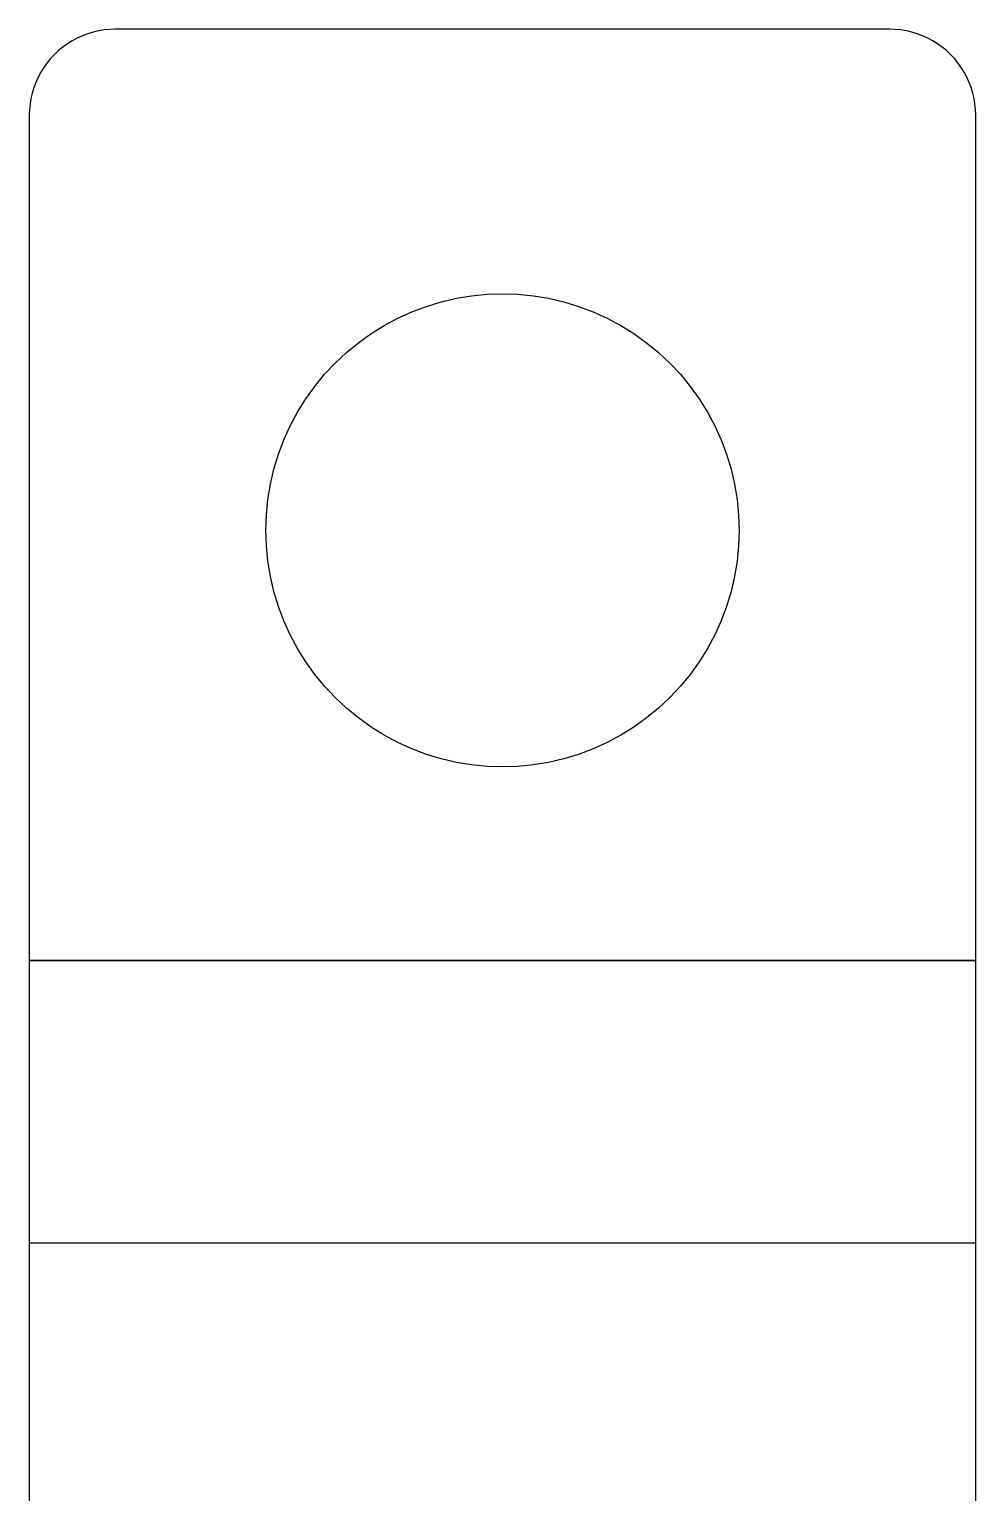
# Model space of a CAD drawing. Header units: metres. Extents: x 0 to 1120, y 0 to 254.
# Drawn here: x 0 to 11, y 20.42 to 37.44 of the extents above; entities that cross this region are included whole.
import ezdxf

# ---------------------------------------------------------------- set-up
doc = ezdxf.new("R2010")
doc.units = ezdxf.units.M

msp = doc.modelspace()

# ---------------------------------------------------------------- linework, layer by layer
at = {"layer": 'Component#9'}
for p, q in [((0.869, 37.429, 1.588), (0.805, 37.418, 1.588)), ((0.869, 37.429), (0.805, 37.418)), ((0.935, 37.435, 1.587), (0.869, 37.429, 1.588)), ((0.935, 37.435), (0.869, 37.429)), ((0.869, 37.429, 1.588), (0.869, 37.429)), ((1, 37.437, 1.587), (0.935, 37.435, 1.587)), ((1, 37.437), (0.935, 37.435)), ((0.935, 37.435, 1.587), (0.935, 37.435)), ((10, 37.437, 1.588), (1, 37.437, 1.587)), ((10, 37.437), (1, 37.437)), ((1, 37.437, 1.587), (1, 37.437)), ((10.065, 37.435, 1.588), (10, 37.437, 1.588)), ((10.065, 37.435), (10, 37.437)), ((10, 37.437, 1.588), (10, 37.437)), ((10.131, 37.429, 1.588), (10.065, 37.435, 1.588)), ((10.131, 37.429), (10.065, 37.435)), ((10.065, 37.435, 1.588), (10.065, 37.435)), ((10.195, 37.418, 1.587), (10.131, 37.429, 1.588)), ((10.195, 37.418), (10.131, 37.429)), ((10.131, 37.429, 1.588), (10.131, 37.429)), ((0.444, 37.269, 1.587), (0.391, 37.231, 1.588)), ((0.444, 37.269), (0.391, 37.231)), ((0.5, 37.303, 1.588), (0.444, 37.269, 1.587)), ((0.5, 37.303), (0.444, 37.269)), ((0.444, 37.269, 1.587), (0.444, 37.269)), ((0.558, 37.334, 1.587), (0.5, 37.303, 1.588)), ((0.558, 37.334), (0.5, 37.303)), ((0.5, 37.303, 1.588), (0.5, 37.303)), ((0.617, 37.361, 1.588), (0.558, 37.334, 1.587)), ((0.617, 37.361), (0.558, 37.334)), ((0.558, 37.334, 1.587), (0.558, 37.334)), ((0.679, 37.384, 1.588), (0.617, 37.361, 1.588)), ((0.679, 37.384), (0.617, 37.361)), ((0.617, 37.361, 1.588), (0.617, 37.361)), ((0.741, 37.403, 1.588), (0.679, 37.384, 1.588)), ((0.741, 37.403), (0.679, 37.384)), ((0.679, 37.384, 1.588), (0.679, 37.384)), ((0.805, 37.418, 1.588), (0.741, 37.403, 1.588)), ((0.805, 37.418), (0.741, 37.403)), ((0.741, 37.403, 1.588), (0.741, 37.403)), ((0.805, 37.418, 1.588), (0.805, 37.418)), ((10.259, 37.403, 1.588), (10.195, 37.418, 1.587)), ((10.195, 37.418, 1.587), (10.195, 37.418)), ((10.259, 37.403), (10.195, 37.418)), ((10.321, 37.384, 1.588), (10.259, 37.403, 1.588)), ((10.321, 37.384), (10.259, 37.403)), ((10.259, 37.403, 1.588), (10.259, 37.403)), ((10.383, 37.361, 1.587), (10.321, 37.384, 1.588)), ((10.321, 37.384, 1.588), (10.321, 37.384)), ((10.383, 37.361), (10.321, 37.384)), ((10.442, 37.334, 1.588), (10.383, 37.361, 1.587)), ((10.442, 37.334), (10.383, 37.361)), ((10.383, 37.361, 1.587), (10.383, 37.361)), ((10.5, 37.303, 1.588), (10.442, 37.334, 1.588)), ((10.5, 37.303), (10.442, 37.334)), ((10.442, 37.334, 1.588), (10.442, 37.334)), ((10.556, 37.269, 1.588), (10.5, 37.303, 1.588)), ((10.556, 37.269), (10.5, 37.303)), ((10.5, 37.303, 1.588), (10.5, 37.303)), ((10.609, 37.231, 1.587), (10.556, 37.269, 1.588)), ((10.609, 37.231), (10.556, 37.269)), ((10.556, 37.269, 1.588), (10.556, 37.269)), ((0.248, 37.097, 1.587), (0.207, 37.046, 1.587)), ((0.248, 37.097), (0.207, 37.046)), ((0.293, 37.144, 1.587), (0.248, 37.097, 1.587)), ((0.293, 37.144), (0.248, 37.097)), ((0.248, 37.097, 1.587), (0.248, 37.097)), ((0.341, 37.189, 1.588), (0.293, 37.144, 1.587)), ((0.341, 37.189), (0.293, 37.144)), ((0.293, 37.144, 1.587), (0.293, 37.144)), ((0.391, 37.231, 1.588), (0.341, 37.189, 1.588)), ((0.391, 37.231), (0.341, 37.189)), ((0.341, 37.189, 1.588), (0.341, 37.189)), ((0.391, 37.231, 1.588), (0.391, 37.231)), ((10.659, 37.189, 1.587), (10.609, 37.231, 1.587)), ((10.609, 37.231, 1.587), (10.609, 37.231)), ((10.659, 37.189), (10.609, 37.231)), ((10.707, 37.144, 1.588), (10.659, 37.189, 1.587)), ((10.707, 37.144), (10.659, 37.189)), ((10.659, 37.189, 1.587), (10.659, 37.189)), ((10.752, 37.097, 1.588), (10.707, 37.144, 1.588)), ((10.707, 37.144, 1.588), (10.707, 37.144)), ((10.752, 37.097), (10.707, 37.144)), ((10.793, 37.046, 1.588), (10.752, 37.097, 1.588)), ((10.752, 37.097, 1.588), (10.752, 37.097)), ((10.793, 37.046), (10.752, 37.097)), ((0.134, 36.937, 1.588), (0.103, 36.88, 1.587)), ((0.134, 36.937), (0.103, 36.88)), ((0.169, 36.993, 1.587), (0.134, 36.937, 1.588)), ((0.169, 36.993), (0.134, 36.937)), ((0.134, 36.937, 1.588), (0.134, 36.937)), ((0.207, 37.046, 1.587), (0.169, 36.993, 1.587)), ((0.207, 37.046), (0.169, 36.993)), ((0.169, 36.993, 1.587), (0.169, 36.993)), ((0.207, 37.046, 1.587), (0.207, 37.046)), ((10.831, 36.993, 1.588), (10.793, 37.046, 1.588)), ((10.831, 36.993), (10.793, 37.046)), ((10.793, 37.046, 1.588), (10.793, 37.046)), ((10.866, 36.937, 1.587), (10.831, 36.993, 1.588)), ((10.831, 36.993, 1.588), (10.831, 36.993)), ((10.866, 36.937), (10.831, 36.993)), ((10.897, 36.88, 1.588), (10.866, 36.937, 1.587)), ((10.897, 36.88), (10.866, 36.937)), ((10.866, 36.937, 1.587), (10.866, 36.937)), ((0.053, 36.759, 1.587), (0.034, 36.696, 1.588)), ((0.053, 36.759), (0.034, 36.696)), ((0.076, 36.82, 1.588), (0.053, 36.759, 1.587)), ((0.076, 36.82), (0.053, 36.759)), ((0.053, 36.759, 1.587), (0.053, 36.759)), ((0.103, 36.88, 1.587), (0.076, 36.82, 1.588)), ((0.103, 36.88), (0.076, 36.82)), ((0.076, 36.82, 1.588), (0.076, 36.82)), ((0.103, 36.88, 1.587), (0.103, 36.88)), ((10.924, 36.82, 1.588), (10.897, 36.88, 1.588)), ((10.897, 36.88, 1.588), (10.897, 36.88)), ((10.924, 36.82), (10.897, 36.88)), ((10.947, 36.759, 1.588), (10.924, 36.82, 1.588)), ((10.924, 36.82, 1.588), (10.924, 36.82)), ((10.947, 36.759), (10.924, 36.82)), ((10.966, 36.696, 1.588), (10.947, 36.759, 1.588)), ((10.966, 36.696), (10.947, 36.759)), ((10.947, 36.759, 1.588), (10.947, 36.759)), ((0.019, 36.632, 1.588), (0.009, 36.568, 1.588)), ((0.019, 36.632), (0.009, 36.568)), ((0.034, 36.696, 1.588), (0.019, 36.632, 1.588)), ((0.034, 36.696), (0.019, 36.632)), ((0.019, 36.632, 1.588), (0.019, 36.632)), ((0.034, 36.696, 1.588), (0.034, 36.696)), ((10.981, 36.632, 1.587), (10.966, 36.696, 1.588)), ((10.981, 36.632), (10.966, 36.696)), ((10.966, 36.696, 1.588), (10.966, 36.696)), ((10.991, 36.568, 1.588), (10.981, 36.632, 1.587)), ((10.981, 36.632, 1.587), (10.981, 36.632)), ((10.991, 36.568), (10.981, 36.632)), ((0.002, 36.503, 1.588), (0, 36.437, 1.588)), ((0.002, 36.503), (0, 36.437)), ((0, 36.437, 1.588), (0, 26.612, 1.588)), ((0, 36.437), (0, 26.612)), ((0, 36.437, 1.588), (0, 36.437)), ((0.009, 36.568, 1.588), (0.002, 36.503, 1.588)), ((0.009, 36.568), (0.002, 36.503)), ((0.002, 36.503, 1.588), (0.002, 36.503)), ((0.009, 36.568, 1.588), (0.009, 36.568)), ((10.998, 36.503, 1.588), (10.991, 36.568, 1.588)), ((10.998, 36.503), (10.991, 36.568)), ((10.991, 36.568, 1.588), (10.991, 36.568)), ((11, 36.437, 1.587), (10.998, 36.503, 1.588)), ((11, 36.437), (10.998, 36.503)), ((10.998, 36.503, 1.588), (10.998, 36.503)), ((11, 26.612, 1.587), (11, 36.437, 1.587)), ((11, 36.437), (11, 36.437, 1.587)), ((11, 26.612), (11, 36.437)), ((4.448, 34.153, 1.588), (4.616, 34.216, 1.587)), ((4.448, 34.153), (4.616, 34.216)), ((4.616, 34.216, 1.587), (4.788, 34.269, 1.588)), ((4.616, 34.216), (4.788, 34.269)), ((4.616, 34.216, 1.587), (4.616, 34.216)), ((4.788, 34.269, 1.588), (4.964, 34.31, 1.588)), ((4.788, 34.269), (4.964, 34.31)), ((4.788, 34.269, 1.588), (4.788, 34.269)), ((4.964, 34.31, 1.588), (5.141, 34.339, 1.588)), ((4.964, 34.31), (5.141, 34.339)), ((4.964, 34.31, 1.588), (4.964, 34.31)), ((5.141, 34.339, 1.588), (5.32, 34.357, 1.588)), ((5.141, 34.339), (5.32, 34.357)), ((5.141, 34.339, 1.588), (5.141, 34.339)), ((5.32, 34.357, 1.588), (5.5, 34.362, 1.588)), ((5.32, 34.357), (5.5, 34.362)), ((5.32, 34.357, 1.588), (5.32, 34.357)), ((5.5, 34.362, 1.588), (5.68, 34.357, 1.588)), ((5.5, 34.362, 1.588), (5.5, 34.362)), ((5.5, 34.362), (5.68, 34.357)), ((5.68, 34.357, 1.588), (5.859, 34.339, 1.587)), ((5.68, 34.357, 1.588), (5.68, 34.357)), ((5.68, 34.357), (5.859, 34.339)), ((5.859, 34.339, 1.587), (6.036, 34.31, 1.587)), ((5.859, 34.339, 1.587), (5.859, 34.339)), ((5.859, 34.339), (6.036, 34.31)), ((6.036, 34.31, 1.587), (6.212, 34.269, 1.588)), ((6.036, 34.31, 1.587), (6.036, 34.31)), ((6.036, 34.31), (6.212, 34.269)), ((6.212, 34.269, 1.588), (6.384, 34.216, 1.588)), ((6.212, 34.269, 1.588), (6.212, 34.269)), ((6.212, 34.269), (6.384, 34.216)), ((6.384, 34.216, 1.588), (6.552, 34.153, 1.587)), ((6.384, 34.216, 1.588), (6.384, 34.216)), ((6.384, 34.216), (6.552, 34.153)), ((4.125, 33.994, 1.588), (4.284, 34.079, 1.588)), ((4.125, 33.994), (4.284, 34.079)), ((4.284, 34.079, 1.588), (4.448, 34.153, 1.588)), ((4.284, 34.079), (4.448, 34.153)), ((4.284, 34.079, 1.588), (4.284, 34.079)), ((4.448, 34.153, 1.588), (4.448, 34.153)), ((6.552, 34.153, 1.587), (6.716, 34.079, 1.587)), ((6.552, 34.153, 1.587), (6.552, 34.153)), ((6.552, 34.153), (6.716, 34.079)), ((6.716, 34.079, 1.587), (6.875, 33.994, 1.587)), ((6.716, 34.079, 1.587), (6.716, 34.079)), ((6.716, 34.079), (6.875, 33.994)), ((3.826, 33.794, 1.588), (3.972, 33.899, 1.587)), ((3.826, 33.794), (3.972, 33.899)), ((3.972, 33.899, 1.587), (4.125, 33.994, 1.588)), ((3.972, 33.899), (4.125, 33.994)), ((3.972, 33.899, 1.587), (3.972, 33.899)), ((4.125, 33.994, 1.588), (4.125, 33.994)), ((6.875, 33.994, 1.587), (7.028, 33.899, 1.588)), ((6.875, 33.994, 1.587), (6.875, 33.994)), ((6.875, 33.994), (7.028, 33.899)), ((7.028, 33.899, 1.588), (7.174, 33.794, 1.587)), ((7.028, 33.899, 1.588), (7.028, 33.899)), ((7.028, 33.899), (7.174, 33.794)), ((3.687, 33.68, 1.587), (3.826, 33.794, 1.588)), ((3.687, 33.68), (3.826, 33.794)), ((3.826, 33.794, 1.588), (3.826, 33.794)), ((7.174, 33.794, 1.587), (7.313, 33.68, 1.588)), ((7.174, 33.794, 1.587), (7.174, 33.794)), ((7.174, 33.794), (7.313, 33.68)), ((3.432, 33.426, 1.588), (3.555, 33.557, 1.588)), ((3.432, 33.426), (3.555, 33.557)), ((3.555, 33.557, 1.588), (3.687, 33.68, 1.587)), ((3.555, 33.557), (3.687, 33.68)), ((3.555, 33.557, 1.588), (3.555, 33.557)), ((3.687, 33.68, 1.587), (3.687, 33.68)), ((7.313, 33.68, 1.588), (7.445, 33.557, 1.588)), ((7.313, 33.68, 1.588), (7.313, 33.68)), ((7.313, 33.68), (7.445, 33.557)), ((7.445, 33.557, 1.588), (7.568, 33.426, 1.588)), ((7.445, 33.557, 1.588), (7.445, 33.557)), ((7.445, 33.557), (7.568, 33.426)), ((3.318, 33.286, 1.588), (3.432, 33.426, 1.588)), ((3.318, 33.286), (3.432, 33.426)), ((3.432, 33.426, 1.588), (3.432, 33.426)), ((7.568, 33.426, 1.588), (7.682, 33.286, 1.588)), ((7.568, 33.426, 1.588), (7.568, 33.426)), ((7.568, 33.426), (7.682, 33.286)), ((3.213, 33.14, 1.588), (3.318, 33.286, 1.588)), ((3.213, 33.14), (3.318, 33.286)), ((3.318, 33.286, 1.588), (3.318, 33.286)), ((7.682, 33.286, 1.588), (7.787, 33.14, 1.587)), ((7.682, 33.286, 1.588), (7.682, 33.286)), ((7.682, 33.286), (7.787, 33.14)), ((3.118, 32.987, 1.588), (3.213, 33.14, 1.588)), ((3.118, 32.987), (3.213, 33.14)), ((3.213, 33.14, 1.588), (3.213, 33.14)), ((7.787, 33.14, 1.587), (7.882, 32.987, 1.587)), ((7.787, 33.14, 1.587), (7.787, 33.14)), ((7.787, 33.14), (7.882, 32.987)), ((3.034, 32.829, 1.588), (3.118, 32.987, 1.588)), ((3.034, 32.829), (3.118, 32.987)), ((3.118, 32.987), (3.118, 32.987, 1.588)), ((7.882, 32.987, 1.587), (7.966, 32.829, 1.587)), ((7.882, 32.987, 1.587), (7.882, 32.987)), ((7.882, 32.987), (7.966, 32.829)), ((2.959, 32.665), (3.034, 32.829)), ((2.959, 32.665, 1.588), (3.034, 32.829, 1.588)), ((3.034, 32.829, 1.588), (3.034, 32.829)), ((7.966, 32.829, 1.587), (8.041, 32.665, 1.587)), ((7.966, 32.829, 1.587), (7.966, 32.829)), ((7.966, 32.829), (8.041, 32.665)), ((2.844, 32.324), (2.896, 32.496)), ((2.844, 32.324, 1.588), (2.896, 32.496, 1.588)), ((2.896, 32.496), (2.959, 32.665)), ((2.896, 32.496, 1.588), (2.959, 32.665, 1.588)), ((2.896, 32.496, 1.588), (2.896, 32.496)), ((2.959, 32.665, 1.588), (2.959, 32.665)), ((8.041, 32.665, 1.587), (8.104, 32.496, 1.588)), ((8.041, 32.665, 1.587), (8.041, 32.665)), ((8.041, 32.665), (8.104, 32.496)), ((8.104, 32.496, 1.588), (8.156, 32.324, 1.588)), ((8.104, 32.496), (8.156, 32.324)), ((8.104, 32.496, 1.588), (8.104, 32.496)), ((2.803, 32.149), (2.844, 32.324)), ((2.803, 32.149, 1.588), (2.844, 32.324, 1.588)), ((2.844, 32.324, 1.588), (2.844, 32.324)), ((8.156, 32.324, 1.588), (8.197, 32.149, 1.587)), ((8.156, 32.324), (8.197, 32.149)), ((8.156, 32.324, 1.588), (8.156, 32.324)), ((2.774, 31.971, 1.587), (2.803, 32.149, 1.588)), ((2.774, 31.971), (2.803, 32.149)), ((2.803, 32.149, 1.588), (2.803, 32.149)), ((8.197, 32.149, 1.587), (8.226, 31.971, 1.588)), ((8.197, 32.149), (8.226, 31.971)), ((8.197, 32.149, 1.587), (8.197, 32.149)), ((2.756, 31.792), (2.774, 31.971)), ((2.756, 31.792, 1.588), (2.774, 31.971, 1.587)), ((2.774, 31.971, 1.587), (2.774, 31.971)), ((8.226, 31.971, 1.588), (8.244, 31.792, 1.588)), ((8.226, 31.971), (8.244, 31.792)), ((8.226, 31.971, 1.588), (8.226, 31.971)), ((2.75, 31.612, 1.587), (2.756, 31.792, 1.588)), ((2.75, 31.612), (2.756, 31.792)), ((2.756, 31.792, 1.588), (2.756, 31.792)), ((8.244, 31.792, 1.588), (8.25, 31.612, 1.588)), ((8.244, 31.792), (8.25, 31.612)), ((8.244, 31.792, 1.588), (8.244, 31.792)), ((2.756, 31.433), (2.75, 31.612)), ((2.756, 31.433, 1.588), (2.75, 31.612, 1.587)), ((2.75, 31.612, 1.587), (2.75, 31.612)), ((8.25, 31.612, 1.588), (8.244, 31.433, 1.588)), ((8.25, 31.612), (8.244, 31.433)), ((8.25, 31.612, 1.588), (8.25, 31.612)), ((2.774, 31.253, 1.587), (2.756, 31.433, 1.588)), ((2.774, 31.253), (2.756, 31.433)), ((2.756, 31.433, 1.588), (2.756, 31.433)), ((8.244, 31.433, 1.588), (8.226, 31.253, 1.588)), ((8.244, 31.433), (8.226, 31.253)), ((8.244, 31.433, 1.588), (8.244, 31.433)), ((2.803, 31.076, 1.588), (2.774, 31.253, 1.587)), ((2.803, 31.076), (2.774, 31.253)), ((2.774, 31.253, 1.587), (2.774, 31.253)), ((8.226, 31.253, 1.588), (8.197, 31.076, 1.587)), ((8.226, 31.253), (8.197, 31.076)), ((8.226, 31.253, 1.588), (8.226, 31.253)), ((2.844, 30.901, 1.588), (2.803, 31.076, 1.588)), ((2.844, 30.901), (2.803, 31.076)), ((2.803, 31.076, 1.588), (2.803, 31.076)), ((8.197, 31.076, 1.587), (8.156, 30.901, 1.588)), ((8.197, 31.076), (8.156, 30.901)), ((8.197, 31.076, 1.587), (8.197, 31.076)), ((2.896, 30.728, 1.588), (2.844, 30.901, 1.588)), ((2.896, 30.728), (2.844, 30.901)), ((2.844, 30.901, 1.588), (2.844, 30.901)), ((8.156, 30.901, 1.588), (8.104, 30.728, 1.588)), ((8.156, 30.901), (8.104, 30.728)), ((8.156, 30.901, 1.588), (8.156, 30.901)), ((2.959, 30.56, 1.588), (2.896, 30.728, 1.588)), ((2.959, 30.56), (2.896, 30.728)), ((2.896, 30.728, 1.588), (2.896, 30.728)), ((8.104, 30.728, 1.588), (8.041, 30.56, 1.587)), ((8.104, 30.728), (8.041, 30.56)), ((8.104, 30.728, 1.588), (8.104, 30.728)), ((3.034, 30.396, 1.588), (2.959, 30.56, 1.588)), ((3.034, 30.396), (2.959, 30.56)), ((2.959, 30.56, 1.588), (2.959, 30.56)), ((8.041, 30.56, 1.587), (7.966, 30.396, 1.587)), ((8.041, 30.56), (7.966, 30.396)), ((8.041, 30.56, 1.587), (8.041, 30.56)), ((3.118, 30.237, 1.588), (3.034, 30.396, 1.588)), ((3.118, 30.237), (3.034, 30.396)), ((3.034, 30.396, 1.588), (3.034, 30.396)), ((7.966, 30.396, 1.587), (7.882, 30.237, 1.587)), ((7.966, 30.396), (7.882, 30.237)), ((7.966, 30.396, 1.587), (7.966, 30.396)), ((3.213, 30.085, 1.588), (3.118, 30.237, 1.588)), ((3.213, 30.085), (3.118, 30.237)), ((3.118, 30.237, 1.588), (3.118, 30.237)), ((7.882, 30.237, 1.587), (7.787, 30.085, 1.587)), ((7.882, 30.237), (7.787, 30.085)), ((7.882, 30.237, 1.587), (7.882, 30.237)), ((3.318, 29.938, 1.588), (3.213, 30.085, 1.588)), ((3.318, 29.938), (3.213, 30.085)), ((3.213, 30.085, 1.588), (3.213, 30.085)), ((7.787, 30.085, 1.587), (7.682, 29.938, 1.588)), ((7.787, 30.085), (7.682, 29.938)), ((7.787, 30.085, 1.587), (7.787, 30.085)), ((3.432, 29.799, 1.588), (3.318, 29.938, 1.588)), ((3.432, 29.799), (3.318, 29.938)), ((3.318, 29.938, 1.588), (3.318, 29.938)), ((3.555, 29.668, 1.588), (3.432, 29.799, 1.588)), ((3.555, 29.668), (3.432, 29.799)), ((3.432, 29.799, 1.588), (3.432, 29.799)), ((7.568, 29.799, 1.588), (7.445, 29.668, 1.588)), ((7.568, 29.799), (7.445, 29.668)), ((7.682, 29.938, 1.588), (7.568, 29.799, 1.588)), ((7.682, 29.938), (7.568, 29.799)), ((7.568, 29.799, 1.588), (7.568, 29.799)), ((7.682, 29.938, 1.588), (7.682, 29.938)), ((3.687, 29.545, 1.587), (3.555, 29.668, 1.588)), ((3.687, 29.545), (3.555, 29.668)), ((3.555, 29.668, 1.588), (3.555, 29.668)), ((7.445, 29.668, 1.588), (7.313, 29.545, 1.588)), ((7.445, 29.668), (7.313, 29.545)), ((7.445, 29.668, 1.588), (7.445, 29.668)), ((3.826, 29.431, 1.588), (3.687, 29.545, 1.587)), ((3.826, 29.431), (3.687, 29.545)), ((3.687, 29.545, 1.587), (3.687, 29.545)), ((7.313, 29.545, 1.588), (7.174, 29.431, 1.587)), ((7.313, 29.545), (7.174, 29.431)), ((7.313, 29.545, 1.588), (7.313, 29.545)), ((3.972, 29.326, 1.587), (3.826, 29.431, 1.588)), ((3.972, 29.326), (3.826, 29.431)), ((3.826, 29.431, 1.588), (3.826, 29.431)), ((4.125, 29.231, 1.588), (3.972, 29.326, 1.587)), ((4.125, 29.231), (3.972, 29.326)), ((3.972, 29.326, 1.587), (3.972, 29.326)), ((7.028, 29.326, 1.588), (6.875, 29.231, 1.587)), ((7.028, 29.326), (6.875, 29.231)), ((7.174, 29.431, 1.587), (7.028, 29.326, 1.588)), ((7.174, 29.431), (7.028, 29.326)), ((7.028, 29.326, 1.588), (7.028, 29.326)), ((7.174, 29.431, 1.587), (7.174, 29.431)), ((4.284, 29.146, 1.588), (4.125, 29.231, 1.588)), ((4.284, 29.146), (4.125, 29.231)), ((4.125, 29.231, 1.588), (4.125, 29.231)), ((4.448, 29.072, 1.588), (4.284, 29.146, 1.588)), ((4.448, 29.072), (4.284, 29.146)), ((4.284, 29.146, 1.588), (4.284, 29.146)), ((6.716, 29.146, 1.587), (6.552, 29.072, 1.587)), ((6.716, 29.146), (6.552, 29.072)), ((6.875, 29.231, 1.587), (6.716, 29.146, 1.587)), ((6.875, 29.231), (6.716, 29.146)), ((6.716, 29.146, 1.587), (6.716, 29.146)), ((6.875, 29.231, 1.587), (6.875, 29.231)), ((4.616, 29.008, 1.587), (4.448, 29.072, 1.588)), ((4.616, 29.008), (4.448, 29.072)), ((4.448, 29.072, 1.588), (4.448, 29.072)), ((4.788, 28.956, 1.588), (4.616, 29.008, 1.587)), ((4.788, 28.956), (4.616, 29.008)), ((4.616, 29.008, 1.587), (4.616, 29.008)), ((4.964, 28.915, 1.588), (4.788, 28.956, 1.588)), ((4.964, 28.915), (4.788, 28.956)), ((4.788, 28.956, 1.588), (4.788, 28.956)), ((6.212, 28.956, 1.588), (6.036, 28.915, 1.587)), ((6.212, 28.956), (6.036, 28.915)), ((6.384, 29.008, 1.588), (6.212, 28.956, 1.588)), ((6.384, 29.008), (6.212, 28.956)), ((6.212, 28.956, 1.588), (6.212, 28.956)), ((6.552, 29.072, 1.587), (6.384, 29.008, 1.588)), ((6.552, 29.072), (6.384, 29.008)), ((6.384, 29.008, 1.588), (6.384, 29.008)), ((6.552, 29.072, 1.587), (6.552, 29.072)), ((5.141, 28.886, 1.588), (4.964, 28.915, 1.588)), ((5.141, 28.886), (4.964, 28.915)), ((4.964, 28.915, 1.588), (4.964, 28.915)), ((5.32, 28.868, 1.588), (5.141, 28.886, 1.588)), ((5.32, 28.868), (5.141, 28.886)), ((5.141, 28.886, 1.588), (5.141, 28.886)), ((5.5, 28.862, 1.588), (5.32, 28.868, 1.588)), ((5.5, 28.862), (5.32, 28.868)), ((5.32, 28.868, 1.588), (5.32, 28.868)), ((5.68, 28.868, 1.588), (5.5, 28.862, 1.588)), ((5.68, 28.868), (5.5, 28.862)), ((5.5, 28.862, 1.588), (5.5, 28.862)), ((5.859, 28.886, 1.587), (5.68, 28.868, 1.588)), ((5.859, 28.886), (5.68, 28.868)), ((5.68, 28.868, 1.588), (5.68, 28.868)), ((6.036, 28.915, 1.587), (5.859, 28.886, 1.587)), ((6.036, 28.915), (5.859, 28.886)), ((5.859, 28.886, 1.587), (5.859, 28.886)), ((6.036, 28.915, 1.587), (6.036, 28.915)), ((11, 26.612, 1.587), (0, 26.612, 1.588)), ((0, 26.612, 1.588), (0, 23.325, 1.588)), ((0, 26.612), (0, 23.325)), ((0, 26.612, 1.588), (0, 26.612)), ((0, 26.612), (11, 26.612)), ((11, 23.325, 1.587), (11, 26.612, 1.587)), ((11, 23.325), (11, 26.612)), ((11, 26.612), (11, 26.612, 1.587)), ((0, 23.325, 1.588), (0, 23.325)), ((0, 23.325), (0, 1)), ((0, 23.325, 1.588), (0, 1, 1.588)), ((11, 23.325), (0, 23.325)), ((11, 23.325, 1.587), (0, 23.325, 1.588)), ((11, 23.325, 1.587), (11, 23.325)), ((11, 1), (11, 23.325)), ((11, 1, 1.587), (11, 23.325, 1.587))]:
    msp.add_line(p, q, dxfattribs=at)

doc.saveas('drawing.dxf')
